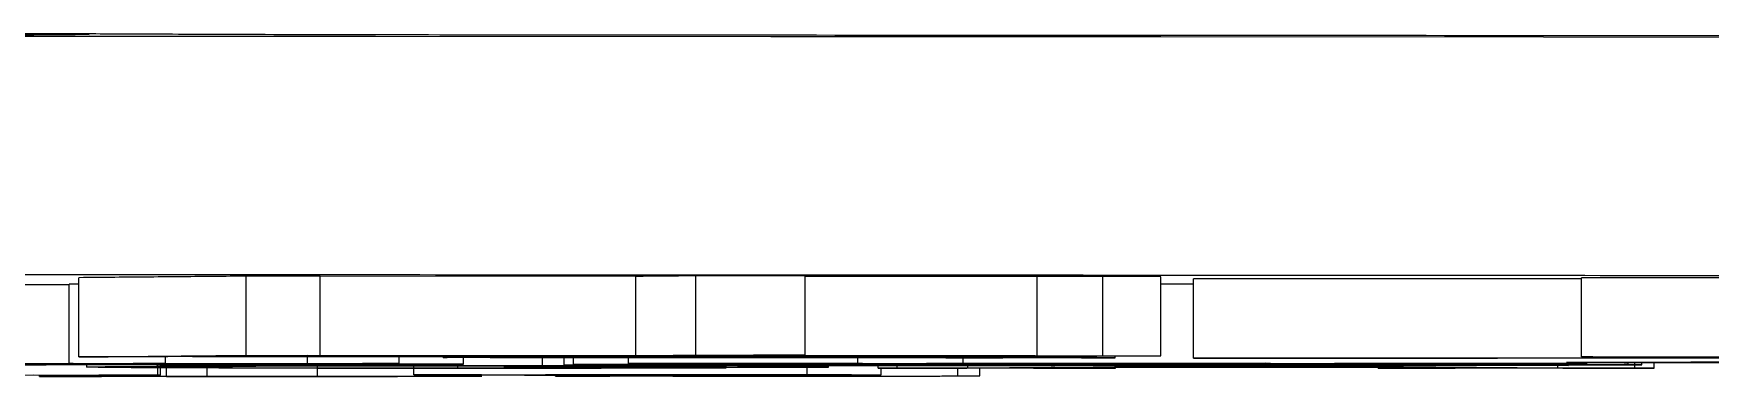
# Model space of a CAD drawing. Header units: millimetres. Extents: x 2271 to 4415, y 823 to 2339.
# Drawn here: x 3126.6 to 3147.74, y 935.61 to 939.94 of the extents above; entities that cross this region are included whole.
import ezdxf

# ---------------------------------------------------------------- set-up
doc = ezdxf.new("R2010")
doc.units = ezdxf.units.MM

msp = doc.modelspace()

# ---------------------------------------------------------------- linework, layer by layer
at = {"color": 7, "linetype": 'Continuous', "lineweight": 25}
for p, q in [((3127.052, 936.767), (3125.492, 936.767)), ((3127.176, 936.775), (3127.052, 936.775)), ((3127.052, 935.775), (3127.052, 936.775)), ((3127.176, 935.856), (3127.176, 936.856)), ((3130.218, 936.874), (3129.278, 936.876)), ((3129.278, 936.876), (3129.278, 935.876)), ((3134.196, 936.872), (3130.218, 936.874)), ((3130.218, 935.874), (3130.218, 936.874)), ((3134.196, 935.872), (3134.196, 936.872)), ((3136.328, 936.877), (3134.949, 936.88)), ((3134.949, 935.88), (3134.949, 936.88)), ((3136.328, 935.877), (3136.328, 936.877)), ((3139.254, 936.869), (3136.328, 936.871)), ((3140.081, 936.87), (3139.254, 936.869)), ((3139.254, 935.869), (3139.254, 936.869)), ((3140.81, 936.868), (3140.081, 936.87)), ((3140.081, 935.87), (3140.081, 936.87)), ((3140.81, 935.868), (3140.81, 936.868)), ((3141.222, 936.772), (3140.81, 936.772)), ((3141.222, 935.841), (3141.222, 936.841)), ((3150.181, 936.85), (3146.113, 936.856)), ((3146.113, 935.856), (3146.113, 936.856)), ((3128.296, 935.857), (3127.176, 935.856)), ((3128.266, 935.774), (3128.266, 935.857)), ((3128.515, 935.859), (3128.296, 935.857)), ((3132.56, 935.857), (3128.515, 935.859)), ((3129.301, 935.866), (3128.607, 935.859)), ((3128.607, 935.859), (3132.653, 935.857)), ((3129.278, 935.876), (3130.218, 935.874)), ((3133.346, 935.864), (3129.301, 935.866)), ((3130.058, 935.873), (3129.393, 935.867)), ((3129.393, 935.867), (3133.438, 935.865)), ((3130.057, 935.773), (3130.057, 935.858)), ((3134.104, 935.871), (3130.058, 935.873)), ((3130.218, 935.874), (3134.196, 935.872)), ((3131.213, 935.772), (3131.213, 935.857)), ((3131.762, 935.857), (3131.762, 935.849)), ((3131.818, 935.85), (3132.56, 935.857)), ((3131.818, 935.85), (3131.818, 935.857)), ((3132.022, 935.763), (3132.022, 935.857)), ((3132.653, 935.857), (3133.346, 935.864)), ((3132.653, 935.864), (3132.653, 935.857)), ((3133.503, 935.856), (3132.807, 935.85)), ((3133.438, 935.865), (3134.104, 935.871)), ((3133.438, 935.871), (3133.438, 935.865)), ((3133.446, 935.848), (3133.446, 935.856)), ((3137.684, 935.854), (3133.503, 935.856)), ((3134.289, 935.863), (3133.595, 935.857)), ((3133.595, 935.857), (3137.777, 935.855)), ((3138.47, 935.861), (3134.289, 935.863)), ((3135.046, 935.871), (3134.381, 935.864)), ((3134.381, 935.864), (3138.563, 935.862)), ((3134.949, 935.88), (3136.328, 935.877)), ((3139.228, 935.868), (3135.046, 935.871)), ((3135.678, 935.876), (3135.139, 935.871)), ((3135.139, 935.871), (3139.254, 935.869)), ((3136.328, 935.877), (3135.678, 935.876)), ((3137.777, 935.862), (3137.777, 935.855)), ((3137.777, 935.855), (3138.47, 935.861)), ((3138.563, 935.869), (3138.563, 935.862)), ((3138.563, 935.862), (3139.228, 935.868)), ((3139.254, 935.869), (3140.081, 935.87)), ((3140.081, 935.87), (3140.81, 935.868)), ((3140.81, 935.868), (3140.093, 935.867)), ((3140.235, 935.845), (3140.235, 935.867)), ((3146.257, 935.855), (3146.113, 935.856)), ((3146.113, 935.856), (3150.181, 935.85)), ((3123.411, 935.764), (3130.404, 935.764)), ((3125.087, 935.767), (3127.11, 935.767)), ((3130.057, 935.767), (3125.203, 935.767)), ((3126.705, 935.763), (3125.318, 935.763)), ((3126.763, 935.75), (3126.07, 935.749)), ((3126.416, 935.76), (3126.705, 935.763)), ((3126.705, 935.76), (3130.288, 935.76)), ((3128.15, 935.759), (3126.763, 935.759)), ((3126.763, 935.759), (3126.763, 935.75)), ((3127.052, 935.775), (3128.266, 935.774)), ((3127.274, 935.728), (3127.274, 935.759)), ((3132.022, 935.763), (3127.803, 935.763)), ((3128.266, 935.774), (3127.861, 935.773)), ((3127.861, 935.773), (3127.861, 935.767)), ((3127.861, 935.767), (3130.057, 935.767)), ((3128.15, 935.75), (3128.15, 935.759)), ((3128.844, 935.751), (3128.15, 935.75)), ((3128.168, 935.628), (3128.168, 935.75)), ((3128.204, 935.627), (3128.204, 935.75)), ((3128.279, 935.61), (3128.279, 935.75)), ((3128.792, 935.61), (3128.792, 935.749)), ((3130.346, 935.759), (3128.844, 935.759)), ((3128.844, 935.759), (3128.844, 935.751)), ((3128.844, 935.749), (3128.844, 935.751)), ((3128.844, 935.749), (3128.844, 935.749)), ((3130.057, 935.767), (3130.057, 935.773)), ((3130.057, 935.773), (3131.213, 935.772)), ((3130.057, 935.766), (3130.057, 935.767)), ((3130.808, 935.766), (3130.057, 935.766)), ((3130.183, 935.61), (3130.183, 935.747)), ((3130.288, 935.76), (3130.288, 935.763)), ((3130.288, 935.76), (3130.693, 935.761)), ((3130.346, 935.75), (3130.346, 935.759)), ((3130.404, 935.764), (3130.404, 935.766)), ((3130.404, 935.764), (3131.097, 935.765)), ((3130.693, 935.761), (3130.693, 935.763)), ((3130.693, 935.761), (3131.502, 935.76)), ((3131.213, 935.772), (3130.751, 935.771)), ((3130.751, 935.771), (3130.753, 935.77)), ((3130.808, 935.766), (3130.808, 935.771)), ((3131.097, 935.765), (3131.097, 935.771)), ((3131.097, 935.765), (3132.022, 935.763)), ((3131.502, 935.76), (3131.097, 935.759)), ((3131.097, 935.759), (3131.097, 935.75)), ((3131.1, 935.75), (3131.1, 935.759)), ((3131.397, 935.629), (3131.397, 935.759)), ((3131.502, 935.76), (3131.502, 935.763)), ((3131.901, 935.743), (3131.901, 935.763)), ((3131.952, 935.714), (3131.952, 935.763)), ((3132.53, 935.725), (3132.53, 935.726)), ((3132.53, 935.726), (3136.623, 935.726)), ((3133.016, 935.725), (3132.53, 935.725)), ((3138.185, 935.844), (3132.925, 935.846)), ((3133.016, 935.742), (3133.016, 935.846)), ((3133.293, 935.752), (3133.293, 935.846)), ((3133.351, 935.752), (3133.293, 935.752)), ((3133.409, 935.761), (3133.409, 935.846)), ((3133.929, 935.76), (3133.409, 935.761)), ((3133.409, 935.761), (3137.05, 935.761)), ((3133.446, 935.848), (3138.1, 935.845)), ((3133.813, 935.742), (3133.813, 935.76)), ((3133.986, 935.717), (3133.986, 935.723)), ((3134.565, 935.748), (3134.045, 935.749)), ((3134.045, 935.749), (3139.477, 935.749)), ((3134.103, 935.772), (3134.103, 935.846)), ((3134.565, 935.771), (3134.103, 935.772)), ((3134.103, 935.772), (3137.05, 935.772)), ((3135.201, 935.771), (3134.565, 935.771)), ((3134.691, 935.743), (3135.329, 935.735)), ((3135.329, 935.735), (3134.844, 935.735)), ((3137.05, 935.771), (3135.201, 935.771)), ((3137.454, 935.76), (3135.316, 935.76)), ((3135.329, 935.76), (3135.329, 935.735)), ((3135.329, 935.723), (3135.329, 935.714)), ((3145.95, 935.748), (3135.952, 935.748)), ((3136.623, 935.725), (3136.219, 935.725)), ((3136.353, 935.631), (3136.353, 935.725)), ((3136.414, 935.754), (3139.477, 935.754)), ((3136.877, 935.753), (3136.414, 935.754)), ((3136.623, 935.726), (3136.623, 935.748)), ((3136.623, 935.726), (3136.623, 935.725)), ((3137.512, 935.753), (3136.877, 935.753)), ((3136.992, 935.775), (3136.992, 935.844)), ((3136.992, 935.775), (3138.321, 935.774)), ((3137.05, 935.761), (3137.05, 935.771)), ((3137.247, 935.714), (3137.247, 935.748)), ((3137.247, 935.713), (3137.247, 935.714)), ((3137.247, 935.714), (3137.489, 935.714)), ((3140.24, 935.713), (3137.247, 935.713)), ((3137.286, 935.628), (3137.286, 935.713)), ((3137.489, 935.714), (3137.489, 935.748)), ((3137.499, 935.852), (3137.684, 935.854)), ((3137.499, 935.852), (3137.499, 935.854)), ((3138.619, 935.853), (3137.499, 935.852)), ((3139.477, 935.753), (3137.512, 935.753)), ((3138.321, 935.774), (3137.859, 935.773)), ((3137.859, 935.773), (3137.859, 935.772)), ((3137.859, 935.772), (3142.193, 935.772)), ((3142.193, 935.771), (3137.859, 935.771)), ((3137.859, 935.771), (3137.859, 935.768)), ((3137.859, 935.768), (3142.193, 935.768)), ((3142.193, 935.767), (3137.859, 935.767)), ((3137.859, 935.767), (3137.859, 935.764)), ((3137.859, 935.764), (3142.193, 935.764)), ((3142.193, 935.763), (3137.859, 935.763)), ((3137.859, 935.763), (3137.859, 935.761)), ((3137.859, 935.761), (3142.193, 935.761)), ((3138.1, 935.845), (3138.1, 935.853)), ((3138.253, 935.617), (3138.253, 935.713)), ((3138.321, 935.774), (3138.321, 935.853)), ((3138.379, 935.716), (3138.379, 935.748)), ((3138.379, 935.716), (3141.532, 935.743)), ((3141.615, 935.76), (3138.495, 935.76)), ((3138.528, 935.617), (3138.528, 935.713)), ((3139.998, 935.724), (3139.269, 935.717)), ((3139.419, 935.759), (3139.419, 935.76)), ((3139.419, 935.759), (3140.749, 935.758)), ((3139.477, 935.749), (3139.477, 935.753)), ((3139.667, 935.852), (3140.004, 935.852)), ((3143.632, 935.724), (3139.998, 935.724)), ((3139.998, 935.714), (3139.998, 935.724)), ((3139.998, 935.714), (3140.24, 935.714)), ((3141.855, 935.74), (3140.159, 935.725)), ((3140.159, 935.725), (3143.552, 935.725)), ((3140.749, 935.758), (3140.228, 935.757)), ((3140.228, 935.757), (3140.228, 935.754)), ((3140.228, 935.754), (3141.789, 935.754)), ((3143.522, 935.753), (3140.228, 935.753)), ((3140.228, 935.753), (3140.228, 935.749)), ((3140.228, 935.749), (3143.869, 935.749)), ((3140.24, 935.714), (3140.24, 935.724)), ((3140.24, 935.714), (3140.24, 935.713)), ((3140.749, 935.758), (3140.749, 935.76)), ((3141.271, 935.84), (3141.222, 935.841)), ((3141.532, 935.743), (3141.532, 935.748)), ((3141.532, 935.743), (3142.742, 935.743)), ((3141.789, 935.754), (3141.789, 935.763)), ((3141.789, 935.754), (3142.482, 935.755)), ((3141.936, 935.74), (3141.855, 935.74)), ((3143.552, 935.725), (3141.936, 935.74)), ((3146.701, 935.76), (3141.962, 935.76)), ((3142.135, 935.775), (3143.465, 935.774)), ((3142.193, 935.768), (3142.193, 935.771)), ((3142.193, 935.764), (3142.193, 935.767)), ((3142.193, 935.761), (3142.193, 935.763)), ((3142.482, 935.755), (3143.522, 935.753)), ((3142.742, 935.743), (3142.742, 935.748)), ((3142.742, 935.743), (3145.814, 935.716)), ((3143.465, 935.774), (3143.002, 935.773)), ((3143.002, 935.773), (3143.002, 935.772)), ((3143.002, 935.772), (3144.332, 935.772)), ((3146.181, 935.771), (3143.002, 935.771)), ((3143.002, 935.771), (3143.002, 935.761)), ((3143.002, 935.761), (3144.389, 935.761)), ((3143.549, 935.714), (3143.549, 935.724)), ((3143.549, 935.713), (3143.549, 935.714)), ((3143.549, 935.714), (3143.872, 935.714)), ((3147.028, 935.713), (3143.549, 935.713)), ((3144.439, 935.716), (3143.632, 935.724)), ((3143.869, 935.749), (3143.869, 935.76)), ((3143.869, 935.749), (3144.736, 935.751)), ((3143.872, 935.714), (3143.872, 935.722)), ((3144.332, 935.772), (3145.083, 935.773)), ((3144.389, 935.761), (3144.389, 935.771)), ((3144.389, 935.761), (3145.372, 935.763)), ((3144.736, 935.751), (3145.95, 935.748)), ((3145.083, 935.773), (3146.181, 935.771)), ((3145.372, 935.763), (3145.372, 935.771)), ((3145.372, 935.763), (3146.701, 935.76)), ((3145.814, 935.716), (3145.814, 935.748)), ((3146.181, 935.771), (3146.181, 935.783)), ((3146.701, 935.76), (3146.701, 935.781)), ((3146.785, 935.714), (3146.785, 935.781)), ((3146.785, 935.714), (3147.028, 935.714)), ((3146.874, 935.755), (3146.874, 935.781)), ((3146.874, 935.755), (3146.874, 935.755)), ((3147.028, 935.714), (3147.028, 935.78)), ((3147.028, 935.714), (3147.028, 935.713)), ((3149.937, 935.85), (3147.733, 935.853)), ((3125.746, 935.627), (3128.168, 935.628)), ((3127.455, 935.61), (3126.603, 935.626)), ((3126.679, 935.609), (3126.679, 935.625)), ((3126.715, 935.608), (3126.679, 935.609)), ((3126.679, 935.609), (3127.039, 935.609)), ((3132.022, 935.61), (3126.715, 935.608)), ((3127.039, 935.609), (3127.039, 935.618)), ((3127.428, 935.626), (3128.279, 935.61)), ((3128.204, 935.627), (3127.844, 935.627)), ((3128.168, 935.628), (3128.204, 935.627)), ((3128.792, 935.61), (3130.183, 935.61)), ((3131.397, 935.629), (3136.353, 935.631)), ((3131.464, 935.628), (3131.397, 935.629)), ((3131.716, 935.628), (3131.464, 935.628)), ((3131.984, 935.614), (3132.253, 935.614)), ((3132.253, 935.614), (3132.022, 935.61)), ((3133.851, 935.612), (3132.262, 935.627)), ((3133.071, 935.628), (3133.76, 935.621)), ((3133.18, 935.611), (3133.18, 935.618)), ((3133.248, 935.61), (3133.18, 935.611)), ((3133.18, 935.611), (3133.483, 935.611)), ((3138.405, 935.613), (3133.248, 935.61)), ((3134.853, 935.63), (3133.437, 935.629)), ((3133.483, 935.611), (3133.483, 935.616)), ((3133.76, 935.621), (3133.76, 935.629)), ((3133.76, 935.621), (3135.226, 935.622)), ((3135.292, 935.621), (3133.826, 935.62)), ((3133.826, 935.62), (3134.66, 935.612)), ((3134.66, 935.612), (3134.66, 935.621)), ((3135.203, 935.612), (3135.203, 935.621)), ((3135.203, 935.612), (3136.517, 935.612)), ((3135.964, 935.624), (3135.899, 935.625)), ((3135.899, 935.625), (3136.201, 935.625)), ((3136.201, 935.625), (3136.856, 935.619)), ((3136.353, 935.631), (3137.286, 935.628)), ((3136.554, 935.619), (3136.509, 935.619)), ((3136.517, 935.612), (3136.517, 935.619)), ((3136.856, 935.619), (3136.554, 935.619)), ((3137.286, 935.628), (3137.056, 935.627)), ((3138.253, 935.617), (3138.528, 935.617)), ((3138.528, 935.617), (3138.405, 935.613))]:
    msp.add_line(p, q, dxfattribs=at)
at = {"color": 7, "linetype": 'Continuous', "lineweight": 25, "flags": 128}
for points in [[(3150.337, 939.889), (3145.633, 939.893), (3140.811, 939.896), (3135.897, 939.898), (3130.914, 939.9), (3125.887, 939.901), (3120.841, 939.901), (3115.801, 939.901), (3110.793, 939.899), (3105.841, 939.897), (3100.97, 939.895)], [(3125.78, 939.933), (3126.606, 939.93), (3127.126, 939.928), (3127.303, 939.925)], [(3127.303, 939.925), (3127.126, 939.922), (3126.606, 939.919), (3125.78, 939.917)], [(3145.926, 935.786), (3146.111, 935.789), (3146.65, 935.791), (3147.489, 935.793), (3148.546, 935.794), (3149.718, 935.794), (3150.89, 935.794), (3151.947, 935.793), (3152.786, 935.791), (3153.324, 935.789), (3153.51, 935.786), (3153.324, 935.784), (3152.786, 935.781), (3151.947, 935.779), (3150.89, 935.778), (3149.718, 935.778), (3148.546, 935.778), (3147.489, 935.779), (3146.65, 935.781), (3146.111, 935.784), (3145.926, 935.786)], [(3146.746, 935.786), (3146.926, 935.788), (3147.442, 935.79), (3148.232, 935.792), (3149.202, 935.792), (3150.234, 935.792), (3151.203, 935.792), (3151.994, 935.79), (3152.51, 935.788), (3152.689, 935.786), (3152.51, 935.784), (3151.994, 935.782), (3151.203, 935.781), (3150.234, 935.78), (3149.202, 935.78), (3148.232, 935.781), (3147.442, 935.782), (3146.926, 935.784), (3146.746, 935.786)]]:
    msp.add_lwpolyline(points, dxfattribs=at)
at = {"color": 7, "linetype": 'Continuous', "lineweight": 25}
for points, knots in [([(3127.907, 939.93), (3127.643, 939.931), (3127.101, 939.933), (3125.683, 939.936), (3123.967, 939.938), (3122.103, 939.938), (3120.239, 939.938), (3118.522, 939.936), (3117.104, 939.933), (3116.563, 939.931), (3116.299, 939.93)], [0, 0, 0, 0, 0.122089, 0.25, 0.377911, 0.5, 0.622089, 0.75, 0.877911, 1, 1, 1, 1]), ([(3136.236, 939.915), (3135.333, 939.915), (3133.497, 939.916), (3131.083, 939.92), (3129.093, 939.924), (3128.298, 939.928), (3127.907, 939.93)], [0, 0, 0, 0, 0.245796, 0.5, 0.754204, 1, 1, 1, 1]), ([(3199.828, 939.779), (3199.302, 939.784), (3198.239, 939.795), (3195.701, 939.811), (3192.431, 939.826), (3188.369, 939.841), (3183.557, 939.855), (3178.065, 939.868), (3171.971, 939.88), (3165.368, 939.89), (3158.389, 939.899), (3151.147, 939.906), (3143.77, 939.911), (3138.732, 939.914), (3136.236, 939.915)], [0, 0, 0, 0, 0.0799588, 0.1613715, 0.2441424, 0.3288926, 0.4142166, 0.5, 0.5857784, 0.6711024, 0.7558576, 0.8386237, 0.9200388, 1, 1, 1, 1]), ([(3053.657, 936.751), (3053.705, 936.755), (3053.811, 936.763), (3054.681, 936.775), (3056.162, 936.789), (3058.337, 936.803), (3061.168, 936.816), (3064.682, 936.829), (3068.836, 936.841), (3073.579, 936.852), (3078.841, 936.862), (3084.533, 936.871), (3090.555, 936.879), (3096.778, 936.885), (3103.144, 936.889), (3109.497, 936.893), (3115.835, 936.895), (3122.103, 936.895), (3128.37, 936.895), (3134.709, 936.893), (3141.061, 936.889), (3147.427, 936.885), (3153.65, 936.879), (3159.673, 936.871), (3165.365, 936.862), (3170.626, 936.852), (3175.369, 936.841), (3179.524, 936.829), (3183.038, 936.816), (3185.868, 936.803), (3188.043, 936.789), (3189.524, 936.775), (3190.396, 936.763), (3190.502, 936.755), (3190.55, 936.751)], [0, 0, 0, 0, 0.023828, 0.053273, 0.084485, 0.115699, 0.147957, 0.180726, 0.213842, 0.247136, 0.28043, 0.313546, 0.346314, 0.378573, 0.409785, 0.440999, 0.470442, 0.499888, 0.529332, 0.558778, 0.58999, 0.621203, 0.653462, 0.68623, 0.719347, 0.752641, 0.785934, 0.819051, 0.851819, 0.884078, 0.915289, 0.946503, 0.975948, 1, 1, 1, 1]), ([(3129.278, 936.876), (3129.146, 936.874), (3128.771, 936.87), (3128.082, 936.864), (3127.478, 936.859), (3127.176, 936.856)], [0, 0, 0, 0, 0.212583, 0.606196, 1, 1, 1, 1]), ([(3134.949, 936.88), (3134.886, 936.879), (3134.761, 936.877), (3134.512, 936.875), (3134.318, 936.873), (3134.196, 936.872)], [0, 0, 0, 0, 0.272745, 0.545491, 1, 1, 1, 1]), ([(3146.113, 936.842), (3145.227, 936.842), (3143.633, 936.841), (3141.963, 936.841), (3141.222, 936.841)], [0, 0, 0, 0, 0.55606, 1, 1, 1, 1]), ([(3127.176, 935.856), (3127.341, 935.857), (3127.812, 935.861), (3128.533, 935.868), (3129.029, 935.873), (3129.278, 935.876)], [0, 0, 0, 0, 0.212581, 0.606192, 1, 1, 1, 1]), ([(3134.196, 935.872), (3134.27, 935.873), (3134.418, 935.874), (3134.672, 935.876), (3134.842, 935.878), (3134.949, 935.88)], [0, 0, 0, 0, 0.272744, 0.545492, 1, 1, 1, 1]), ([(3140.093, 935.867), (3139.945, 935.866), (3139.648, 935.863), (3139.139, 935.858), (3138.813, 935.855), (3138.619, 935.853)], [0, 0, 0, 0, 0.289148, 0.578294, 1, 1, 1, 1]), ([(3127.803, 935.763), (3127.68, 935.763), (3127.435, 935.762), (3127.06, 935.761), (3126.845, 935.76), (3126.705, 935.76)], [0, 0, 0, 0, 0.2597624, 0.5194021, 1, 1, 1, 1]), ([(3127.108, 935.768), (3127.108, 935.769), (3127.106, 935.77), (3127.098, 935.772), (3127.069, 935.774), (3127.052, 935.775)], [0, 0, 0, 0, 0.167053, 0.501629, 1, 1, 1, 1]), ([(3127.274, 935.728), (3127.303, 935.729), (3127.376, 935.733), (3128.13, 935.737), (3129.281, 935.741), (3130.359, 935.743), (3131.281, 935.743), (3131.798, 935.743), (3131.901, 935.743)], [0, 0, 0, 0, 0.211208, 0.543916, 0.70607, 0.836311, 0.967456, 1, 1, 1, 1]), ([(3131.946, 935.713), (3131.359, 935.713), (3130.366, 935.713), (3129.193, 935.715), (3128.158, 935.718), (3127.423, 935.722), (3127.32, 935.726), (3127.274, 935.728)], [0, 0, 0, 0, 0.187422, 0.316972, 0.445984, 0.752119, 1, 1, 1, 1]), ([(3131.85, 935.742), (3131.612, 935.742), (3131.139, 935.742), (3130.388, 935.741), (3129.583, 935.738), (3128.945, 935.735), (3128.658, 935.731), (3128.631, 935.729), (3128.617, 935.728)], [0, 0, 0, 0, 0.087728, 0.173959, 0.328461, 0.554861, 0.777023, 1, 1, 1, 1]), ([(3128.617, 935.728), (3128.646, 935.726), (3128.705, 935.723), (3129.16, 935.72), (3129.694, 935.717), (3130.391, 935.715), (3131.15, 935.714), (3131.697, 935.714), (3131.952, 935.714)], [0, 0, 0, 0, 0.254742, 0.50973, 0.682774, 0.792634, 0.903219, 1, 1, 1, 1]), ([(3128.844, 935.749), (3129.01, 935.749), (3129.34, 935.749), (3129.725, 935.749), (3129.999, 935.749), (3130.14, 935.749), (3130.243, 935.749), (3130.304, 935.75), (3130.34, 935.75), (3130.344, 935.75), (3130.346, 935.75)], [0, 0, 0, 0, 0.291265, 0.577908, 0.673859, 0.770575, 0.821169, 0.872133, 0.929983, 1, 1, 1, 1]), ([(3130.115, 935.747), (3130.08, 935.747), (3130.015, 935.748), (3129.716, 935.748), (3129.319, 935.749), (3128.998, 935.749), (3128.844, 935.749)], [0, 0, 0, 0, 0.215567, 0.407136, 0.716043, 1, 1, 1, 1]), ([(3131.097, 935.75), (3131.095, 935.749), (3131.09, 935.749), (3130.909, 935.748), (3130.59, 935.747), (3130.293, 935.747), (3130.115, 935.747)], [0, 0, 0, 0, 0.273904, 0.481798, 0.689877, 1, 1, 1, 1]), ([(3130.761, 935.769), (3130.765, 935.768), (3130.773, 935.767), (3130.796, 935.767), (3130.808, 935.766)], [0, 0, 0, 0, 0.499804, 1, 1, 1, 1]), ([(3132.925, 935.846), (3132.729, 935.846), (3132.406, 935.846), (3132.026, 935.847), (3131.817, 935.848), (3131.737, 935.849), (3131.787, 935.849), (3131.818, 935.85)], [0, 0, 0, 0, 0.2631806, 0.4361155, 0.6100885, 0.7625762, 1, 1, 1, 1]), ([(3134.844, 935.735), (3134.636, 935.736), (3134.333, 935.738), (3133.559, 935.741), (3132.767, 935.742), (3132.15, 935.742), (3131.85, 935.742)], [0, 0, 0, 0, 0.421189, 0.615596, 0.812628, 1, 1, 1, 1]), ([(3131.901, 935.743), (3132.039, 935.743), (3132.3, 935.743), (3132.672, 935.743), (3132.9, 935.743), (3133.016, 935.742)], [0, 0, 0, 0, 0.356459, 0.676253, 1, 1, 1, 1]), ([(3134.121, 935.714), (3133.842, 935.714), (3133.269, 935.713), (3132.474, 935.713), (3132.033, 935.713), (3131.946, 935.713)], [0, 0, 0, 0, 0.432658, 0.887677, 1, 1, 1, 1]), ([(3131.952, 935.714), (3132.291, 935.714), (3132.804, 935.714), (3133.422, 935.715), (3133.781, 935.716), (3133.935, 935.716), (3133.973, 935.717), (3133.986, 935.717)], [0, 0, 0, 0, 0.362877, 0.547963, 0.734409, 0.906428, 1, 1, 1, 1]), ([(3132.807, 935.85), (3132.78, 935.849), (3132.751, 935.849), (3132.793, 935.849), (3132.795, 935.849)], [0, 0, 0, 0, 0.9326989, 1, 1, 1, 1]), ([(3132.849, 935.848), (3132.887, 935.848), (3132.976, 935.848), (3133.195, 935.848), (3133.364, 935.848), (3133.446, 935.848)], [0, 0, 0, 0, 0.2728768, 0.6483328, 1, 1, 1, 1]), ([(3133.016, 935.742), (3133.081, 935.742), (3133.211, 935.742), (3133.471, 935.742), (3133.676, 935.742), (3133.813, 935.742)], [0, 0, 0, 0, 0.251708, 0.503436, 1, 1, 1, 1]), ([(3133.986, 935.723), (3133.98, 935.723), (3133.969, 935.724), (3133.833, 935.724), (3133.634, 935.725), (3133.348, 935.725), (3133.131, 935.725), (3133.016, 935.725)], [0, 0, 0, 0, 0.257856, 0.422334, 0.5883, 0.779578, 1, 1, 1, 1]), ([(3133.293, 935.752), (3133.89, 935.753), (3134.921, 935.754), (3136.384, 935.757), (3137.059, 935.759), (3137.454, 935.76)], [0, 0, 0, 0, 0.36202, 0.626364, 1, 1, 1, 1]), ([(3138.495, 935.76), (3138.093, 935.759), (3137.085, 935.756), (3135.199, 935.753), (3133.798, 935.752), (3133.351, 935.752)], [0, 0, 0, 0, 0.3105248, 0.7800713, 1, 1, 1, 1]), ([(3133.813, 935.742), (3133.943, 935.742), (3134.198, 935.742), (3134.503, 935.742), (3134.631, 935.743), (3134.691, 935.743)], [0, 0, 0, 0, 0.356531, 0.696322, 1, 1, 1, 1]), ([(3135.316, 935.76), (3135.149, 935.76), (3134.833, 935.76), (3134.368, 935.76), (3134.076, 935.76), (3133.929, 935.76)], [0, 0, 0, 0, 0.35686, 0.67714, 1, 1, 1, 1]), ([(3134.766, 935.715), (3134.695, 935.715), (3134.531, 935.715), (3134.298, 935.715), (3134.175, 935.714), (3134.121, 935.714)], [0, 0, 0, 0, 0.301306, 0.696717, 1, 1, 1, 1]), ([(3135.952, 935.748), (3135.785, 935.748), (3135.469, 935.748), (3135.004, 935.748), (3134.712, 935.748), (3134.565, 935.748)], [0, 0, 0, 0, 0.35686, 0.67714, 1, 1, 1, 1]), ([(3135.329, 935.714), (3135.285, 935.714), (3135.197, 935.715), (3135.035, 935.715), (3134.885, 935.715), (3134.786, 935.715), (3134.766, 935.715)], [0, 0, 0, 0, 0.252541, 0.505388, 0.89895, 1, 1, 1, 1]), ([(3136.219, 935.725), (3136.086, 935.725), (3135.862, 935.725), (3135.595, 935.725), (3135.424, 935.724), (3135.339, 935.724), (3135.332, 935.723), (3135.329, 935.723)], [0, 0, 0, 0, 0.277602, 0.465557, 0.653489, 0.849158, 1, 1, 1, 1]), ([(3137.05, 935.772), (3137.048, 935.772), (3137.045, 935.773), (3137.031, 935.774), (3137.007, 935.775), (3136.992, 935.775)], [0, 0, 0, 0, 0.279578, 0.559168, 1, 1, 1, 1]), ([(3137.489, 935.714), (3137.613, 935.714), (3137.823, 935.714), (3138.079, 935.714), (3138.264, 935.715), (3138.339, 935.715), (3138.371, 935.716), (3138.379, 935.716)], [0, 0, 0, 0, 0.268165, 0.456817, 0.645375, 0.906381, 1, 1, 1, 1]), ([(3138.1, 935.845), (3138.191, 935.845), (3138.355, 935.845), (3138.583, 935.846), (3138.762, 935.846), (3139.021, 935.847), (3139.236, 935.849), (3139.5, 935.851), (3139.667, 935.852)], [0, 0, 0, 0, 0.07162, 0.1296989, 0.1878581, 0.251244, 0.5231342, 1, 1, 1, 1]), ([(3140.235, 935.845), (3140.071, 935.844), (3139.793, 935.844), (3139.206, 935.843), (3138.675, 935.843), (3138.327, 935.843), (3138.185, 935.844)], [0, 0, 0, 0, 0.312528, 0.530177, 0.809183, 1, 1, 1, 1]), ([(3139.269, 935.717), (3139.259, 935.717), (3139.238, 935.717), (3139.204, 935.717), (3139.195, 935.716), (3139.189, 935.716)], [0, 0, 0, 0, 0.25022, 0.500508, 1, 1, 1, 1]), ([(3139.189, 935.716), (3139.197, 935.716), (3139.212, 935.715), (3139.29, 935.715), (3139.387, 935.714), (3139.541, 935.714), (3139.751, 935.714), (3139.912, 935.714), (3139.998, 935.714)], [0, 0, 0, 0, 0.284135, 0.450473, 0.560568, 0.671794, 0.825494, 1, 1, 1, 1]), ([(3139.477, 935.754), (3139.475, 935.755), (3139.472, 935.756), (3139.455, 935.758), (3139.431, 935.759), (3139.419, 935.759)], [0, 0, 0, 0, 0.3931299, 0.6965162, 1, 1, 1, 1]), ([(3140.004, 935.852), (3139.934, 935.851), (3139.8, 935.85), (3139.664, 935.848), (3139.769, 935.846), (3140.027, 935.845), (3140.205, 935.845), (3140.235, 935.845)], [0, 0, 0, 0, 0.288401, 0.554678, 0.756949, 0.959056, 1, 1, 1, 1]), ([(3141.222, 935.841), (3141.891, 935.841), (3143.144, 935.841), (3144.959, 935.842), (3147.003, 935.843), (3148.659, 935.846), (3149.609, 935.849), (3149.937, 935.85)], [0, 0, 0, 0, 0.198997, 0.37265, 0.545625, 0.843257, 1, 1, 1, 1]), ([(3150.785, 935.848), (3150.362, 935.847), (3149.295, 935.844), (3147.073, 935.841), (3144.132, 935.84), (3142.223, 935.84), (3141.271, 935.84)], [0, 0, 0, 0, 0.185716, 0.467958, 0.734859, 1, 1, 1, 1]), ([(3145.834, 935.753), (3145.223, 935.753), (3143.998, 935.755), (3142.491, 935.757), (3141.873, 935.759), (3141.615, 935.76)], [0, 0, 0, 0, 0.367157, 0.736287, 1, 1, 1, 1]), ([(3141.962, 935.76), (3142.45, 935.759), (3143.564, 935.757), (3145.402, 935.755), (3146.565, 935.755), (3146.874, 935.755)], [0, 0, 0, 0, 0.364385, 0.830851, 1, 1, 1, 1]), ([(3142.193, 935.772), (3142.192, 935.772), (3142.19, 935.773), (3142.177, 935.774), (3142.152, 935.775), (3142.135, 935.775)], [0, 0, 0, 0, 0.270825, 0.541657, 1, 1, 1, 1]), ([(3143.872, 935.714), (3143.959, 935.714), (3144.1, 935.714), (3144.268, 935.714), (3144.376, 935.714), (3144.449, 935.714), (3144.5, 935.715), (3144.512, 935.715), (3144.519, 935.715)], [0, 0, 0, 0, 0.2571295, 0.4181259, 0.5154186, 0.6135569, 0.7719613, 1, 1, 1, 1]), ([(3144.519, 935.715), (3144.518, 935.715), (3144.516, 935.716), (3144.5, 935.716), (3144.463, 935.716), (3144.439, 935.716)], [0, 0, 0, 0, 0.25103, 0.502225, 1, 1, 1, 1]), ([(3145.814, 935.716), (3145.856, 935.716), (3145.94, 935.715), (3146.126, 935.715), (3146.386, 935.714), (3146.613, 935.714), (3146.747, 935.714), (3146.785, 935.714)], [0, 0, 0, 0, 0.2538701, 0.5095964, 0.7152017, 0.9203422, 1, 1, 1, 1]), ([(3146.874, 935.755), (3146.749, 935.754), (3146.498, 935.754), (3146.182, 935.754), (3145.957, 935.754), (3145.864, 935.753), (3145.839, 935.753), (3145.834, 935.753)], [0, 0, 0, 0, 0.282135, 0.566109, 0.757606, 0.950164, 1, 1, 1, 1]), ([(3147.733, 935.853), (3147.596, 935.853), (3147.322, 935.854), (3146.834, 935.854), (3146.468, 935.854), (3146.257, 935.855)], [0, 0, 0, 0, 0.296385, 0.592978, 1, 1, 1, 1]), ([(3127.039, 935.609), (3127.127, 935.609), (3127.252, 935.609), (3127.385, 935.609), (3127.443, 935.61), (3127.466, 935.61), (3127.458, 935.61), (3127.455, 935.61)], [0, 0, 0, 0, 0.36734, 0.515297, 0.663697, 0.845087, 1, 1, 1, 1]), ([(3127.844, 935.627), (3127.771, 935.627), (3127.658, 935.627), (3127.529, 935.627), (3127.454, 935.627), (3127.42, 935.626), (3127.425, 935.626), (3127.428, 935.626)], [0, 0, 0, 0, 0.311431, 0.483158, 0.654996, 0.813001, 1, 1, 1, 1]), ([(3128.279, 935.61), (3128.289, 935.61), (3128.306, 935.61), (3128.383, 935.61), (3128.493, 935.61), (3128.635, 935.61), (3128.741, 935.61), (3128.792, 935.61)], [0, 0, 0, 0, 0.226887, 0.389122, 0.551824, 0.783972, 1, 1, 1, 1]), ([(3130.183, 935.61), (3130.43, 935.61), (3130.906, 935.61), (3131.454, 935.611), (3131.823, 935.613), (3131.925, 935.614), (3131.984, 935.614)], [0, 0, 0, 0, 0.254501, 0.491089, 0.704746, 1, 1, 1, 1]), ([(3132.262, 935.627), (3132.246, 935.628), (3132.221, 935.628), (3132.14, 935.628), (3132.042, 935.628), (3131.894, 935.628), (3131.785, 935.628), (3131.716, 935.628)], [0, 0, 0, 0, 0.243865, 0.391737, 0.541046, 0.710969, 1, 1, 1, 1]), ([(3133.437, 935.629), (3133.359, 935.629), (3133.241, 935.629), (3133.12, 935.629), (3133.063, 935.628), (3133.052, 935.628), (3133.065, 935.628), (3133.071, 935.628)], [0, 0, 0, 0, 0.339866, 0.516986, 0.694619, 0.862206, 1, 1, 1, 1]), ([(3133.483, 935.611), (3133.573, 935.611), (3133.698, 935.611), (3133.82, 935.611), (3133.868, 935.612), (3133.871, 935.612), (3133.856, 935.612), (3133.851, 935.612)], [0, 0, 0, 0, 0.37884, 0.527566, 0.676229, 0.889817, 1, 1, 1, 1]), ([(3134.66, 935.612), (3134.679, 935.612), (3134.71, 935.612), (3134.81, 935.612), (3134.929, 935.612), (3135.065, 935.612), (3135.161, 935.612), (3135.203, 935.612)], [0, 0, 0, 0, 0.271137, 0.427796, 0.584166, 0.818016, 1, 1, 1, 1]), ([(3137.056, 935.627), (3136.867, 935.628), (3136.487, 935.629), (3135.847, 935.629), (3135.26, 935.63), (3134.963, 935.63), (3134.853, 935.63)], [0, 0, 0, 0, 0.324948, 0.652823, 0.870839, 1, 1, 1, 1]), ([(3135.226, 935.622), (3135.357, 935.622), (3135.569, 935.622), (3135.824, 935.622), (3135.905, 935.623), (3135.945, 935.623)], [0, 0, 0, 0, 0.445329, 0.721777, 1, 1, 1, 1]), ([(3136.509, 935.619), (3136.456, 935.62), (3136.376, 935.62), (3136.134, 935.621), (3135.894, 935.621), (3135.599, 935.621), (3135.404, 935.621), (3135.292, 935.621)], [0, 0, 0, 0, 0.333895, 0.499037, 0.66578, 0.808284, 1, 1, 1, 1]), ([(3135.997, 935.623), (3135.998, 935.623), (3136.034, 935.624), (3136, 935.624), (3135.969, 935.624), (3135.964, 935.624)], [0, 0, 0, 0, 0.02619, 0.843378, 1, 1, 1, 1]), ([(3136.517, 935.612), (3136.807, 935.613), (3137.308, 935.613), (3137.824, 935.614), (3138.135, 935.615), (3138.21, 935.617), (3138.253, 935.617)], [0, 0, 0, 0, 0.295552, 0.509146, 0.721996, 1, 1, 1, 1])]:
    msp.add_open_spline(points, degree=3, knots=knots, dxfattribs=at)

doc.saveas('drawing.dxf')
